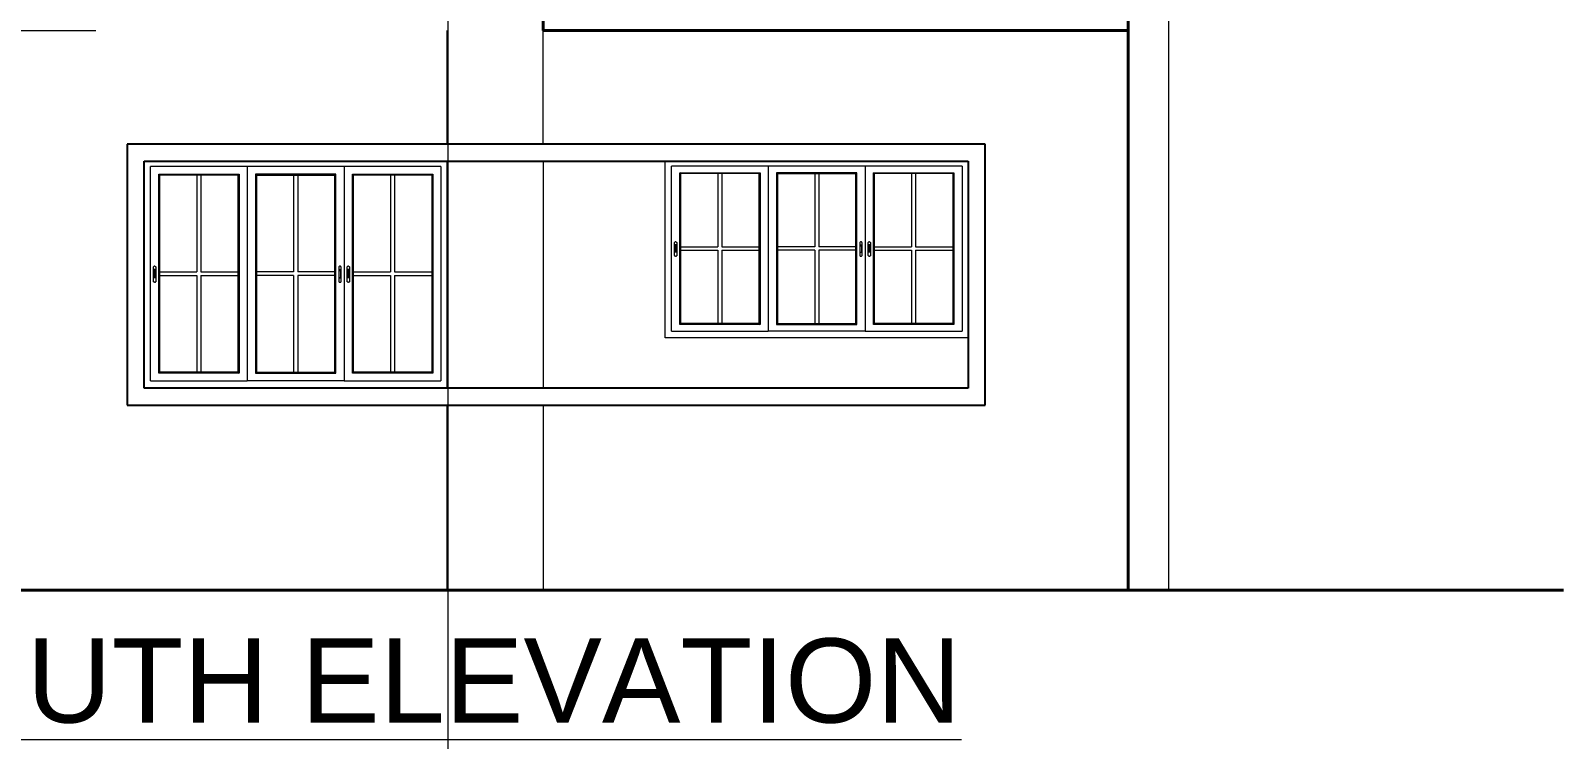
# Model space of a CAD drawing. Header units: inches. Extents: x 136316 to 155547, y -21384 to -17606.
# Drawn here: x 151891.9 to 152255.9, y -20497 to -20328.5 of the extents above; entities that cross this region are included whole.
import ezdxf

# ---------------------------------------------------------------- set-up
doc = ezdxf.new("R2010")
doc.units = ezdxf.units.IN
doc.header["$LTSCALE"] = 0.5
doc.header["$MEASUREMENT"] = 0
for name, color, linetype, lineweight in [('Annotate-Lite.w', 177, 'Continuous', 9), ('HACTH', 253, 'Continuous', 9), ('PARAPET', 50, 'Continuous', 13), ('Text-100.w', 254, 'Continuous', 9), ('wall', 1, 'Continuous', 40), ('wall light', 6, 'Continuous', 25), ('window', 4, 'Continuous', 13)]:
    doc.layers.add(name, color=color, linetype=linetype, lineweight=lineweight)
doc.styles.add('arial', font='arial.ttf')

msp = doc.modelspace()

# ---------------------------------------------------------------- linework, layer by layer
at = {"layer": 'Annotate-Lite.w'}
msp.add_xline((151991.08, -18505.8), (0, 1), dxfattribs=at)
at = {"layer": 'HACTH'}
for p, q in [((151889.48, -20328.52), (151907.38, -20328.52)), ((151990.88, -20355.52), (151990.88, -20328.52)), ((152013.63, -20355.52), (152013.63, -20328.52)), ((152013.63, -20359.52), (152013.63, -20413.52)), ((151990.88, -20461.52), (151990.88, -20417.52)), ((152013.63, -20417.52), (152013.63, -20461.52))]:
    msp.add_line(p, q, dxfattribs=at)
at = {"layer": 'PARAPET'}
msp.add_line((152162.16, -20088.52), (152162.16, -20461.52), dxfattribs=at)
at = {"layer": 'wall'}
for p, q in [((152013.63, -20328.52), (152013.63, -20003.88)), ((152152.59, -20323.52), (152152.59, -20461.52)), ((152013.63, -20328.52), (152152.59, -20328.52)), ((151617.48, -20461.52), (152255.92, -20461.52))]:
    msp.add_line(p, q, dxfattribs=at)
at = {"layer": 'wall light'}
for p, q in [((152118.61, -20355.52), (151914.88, -20355.52)), ((151914.88, -20355.52), (151914.88, -20417.52)), ((152118.61, -20417.52), (152118.61, -20355.52)), ((151918.88, -20413.52), (151918.88, -20359.52)), ((151918.88, -20359.52), (152114.61, -20359.52)), ((152114.61, -20359.52), (152114.61, -20413.52)), ((152114.61, -20413.52), (151918.88, -20413.52)), ((151914.88, -20417.52), (152118.61, -20417.52))]:
    msp.add_line(p, q, dxfattribs=at)
at = {"layer": 'window'}
for p, q in [((151920.38, -20411.74), (151920.38, -20360.85)), ((151989.38, -20360.85), (151920.38, -20360.85)), ((151943.38, -20360.85), (151943.38, -20411.74)), ((151966.38, -20360.85), (151966.38, -20411.74)), ((151989.38, -20360.85), (151989.38, -20411.74)), ((151990.88, -20413.52), (151990.88, -20359.52)), ((152042.61, -20401.52), (152042.61, -20359.52)), ((152044.11, -20399.94), (152044.11, -20360.7)), ((152113.11, -20360.7), (152044.11, -20360.7)), ((152067.11, -20360.7), (152067.11, -20399.94)), ((152090.11, -20360.7), (152090.11, -20399.94)), ((152113.11, -20360.7), (152113.11, -20399.94)), ((151922.34, -20409.94), (151922.34, -20362.65)), ((151922.34, -20362.65), (151941.42, -20362.65)), ((151922.59, -20362.87), (151922.34, -20362.65)), ((151922.59, -20409.71), (151922.59, -20362.87)), ((151941.17, -20362.87), (151922.59, -20362.87)), ((151931.39, -20362.87), (151931.39, -20385.84)), ((151932.37, -20362.87), (151932.37, -20385.84)), ((151941.17, -20362.87), (151941.42, -20362.65)), ((151941.17, -20362.87), (151941.17, -20409.71)), ((151941.42, -20362.65), (151941.42, -20409.94)), ((151964.42, -20362.65), (151945.34, -20362.65)), ((151945.34, -20362.65), (151945.34, -20409.94)), ((151945.59, -20362.87), (151945.34, -20362.65)), ((151945.59, -20362.87), (151945.59, -20409.71)), ((151945.59, -20362.87), (151964.17, -20362.87)), ((151954.39, -20362.87), (151954.39, -20385.84)), ((151955.37, -20362.87), (151955.37, -20385.84)), ((151964.17, -20362.87), (151964.42, -20362.65)), ((151964.17, -20409.71), (151964.17, -20362.87)), ((151964.42, -20409.94), (151964.42, -20362.65)), ((151968.34, -20409.94), (151968.34, -20362.65)), ((151968.34, -20362.65), (151987.42, -20362.65)), ((151968.59, -20362.87), (151968.34, -20362.65)), ((151968.59, -20409.71), (151968.59, -20362.87)), ((151987.17, -20362.87), (151968.59, -20362.87)), ((151977.39, -20362.87), (151977.39, -20385.84)), ((151978.37, -20362.87), (151978.37, -20385.84)), ((151987.17, -20362.87), (151987.42, -20362.65)), ((151987.17, -20362.87), (151987.17, -20409.71)), ((151987.42, -20362.65), (151987.42, -20409.94)), ((152046.07, -20398.34), (152046.07, -20362.3)), ((152046.07, -20362.3), (152065.14, -20362.3)), ((152046.32, -20362.5), (152046.07, -20362.3)), ((152046.32, -20398.14), (152046.32, -20362.5)), ((152064.9, -20362.5), (152046.32, -20362.5)), ((152055.12, -20362.5), (152055.12, -20379.92)), ((152056.1, -20362.5), (152056.1, -20379.92)), ((152064.9, -20362.5), (152065.14, -20362.3)), ((152064.9, -20362.5), (152064.9, -20398.14)), ((152065.14, -20362.3), (152065.14, -20398.34)), ((152088.14, -20362.3), (152069.07, -20362.3)), ((152069.07, -20362.3), (152069.07, -20398.34)), ((152069.32, -20362.5), (152069.07, -20362.3)), ((152069.32, -20362.5), (152069.32, -20398.14)), ((152069.32, -20362.5), (152087.9, -20362.5)), ((152078.12, -20362.5), (152078.12, -20379.92)), ((152079.1, -20362.5), (152079.1, -20379.92)), ((152087.9, -20362.5), (152088.14, -20362.3)), ((152087.9, -20398.14), (152087.9, -20362.5)), ((152088.14, -20398.34), (152088.14, -20362.3)), ((152092.07, -20398.34), (152092.07, -20362.3)), ((152092.07, -20362.3), (152111.14, -20362.3)), ((152092.32, -20362.5), (152092.07, -20362.3)), ((152092.32, -20398.14), (152092.32, -20362.5)), ((152110.9, -20362.5), (152092.32, -20362.5)), ((152101.12, -20362.5), (152101.12, -20379.92)), ((152102.1, -20362.5), (152102.1, -20379.92)), ((152110.9, -20362.5), (152111.14, -20362.3)), ((152110.9, -20362.5), (152110.9, -20398.14)), ((152111.14, -20362.3), (152111.14, -20398.34)), ((152044.83, -20378.93), (152044.85, -20378.87)), ((152044.83, -20378.93), (152044.84, -20378.89)), ((152044.83, -20381.94), (152044.83, -20378.93)), ((152044.84, -20378.89), (152044.85, -20378.87)), ((152044.85, -20378.87), (152044.86, -20378.84)), ((152044.86, -20378.84), (152044.89, -20378.81)), ((152044.91, -20378.79), (152044.89, -20378.81)), ((152044.95, -20378.77), (152044.91, -20378.79)), ((152044.93, -20379.54), (152044.92, -20379.56)), ((152044.92, -20379.56), (152044.92, -20381.08)), ((152044.94, -20379.5), (152044.93, -20379.52)), ((152044.93, -20379.52), (152044.93, -20379.54)), ((152044.96, -20379.49), (152044.94, -20379.5)), ((152044.95, -20378.77), (152044.98, -20378.75)), ((152044.98, -20379.47), (152044.96, -20379.49)), ((152045.02, -20378.74), (152044.98, -20378.75)), ((152045, -20379.46), (152044.98, -20379.47)), ((152045.02, -20379.45), (152045, -20379.46)), ((152045.06, -20378.73), (152045.02, -20378.74)), ((152045.05, -20379.44), (152045.02, -20379.45)), ((152045.08, -20379.43), (152045.05, -20379.44)), ((152045.1, -20378.73), (152045.06, -20378.73)), ((152045.1, -20379.43), (152045.08, -20379.43)), ((152045.15, -20378.73), (152045.1, -20378.73)), ((152045.13, -20379.43), (152045.1, -20379.43)), ((152045.16, -20379.44), (152045.13, -20379.43)), ((152045.15, -20378.73), (152045.19, -20378.74)), ((152045.19, -20379.45), (152045.16, -20379.44)), ((152045.19, -20378.74), (152045.23, -20378.75)), ((152045.21, -20379.46), (152045.19, -20379.45)), ((152045.23, -20379.47), (152045.21, -20379.46)), ((152045.23, -20378.75), (152045.26, -20378.77)), ((152045.25, -20379.49), (152045.23, -20379.47)), ((152045.27, -20379.5), (152045.25, -20379.49)), ((152045.26, -20378.77), (152045.3, -20378.79)), ((152045.28, -20379.52), (152045.27, -20379.5)), ((152045.28, -20379.54), (152045.28, -20379.52)), ((152045.29, -20379.56), (152045.28, -20379.54)), ((152045.29, -20381.08), (152045.29, -20379.56)), ((152045.3, -20378.79), (152045.32, -20378.81)), ((152045.35, -20378.84), (152045.32, -20378.81)), ((152045.36, -20378.87), (152045.35, -20378.84)), ((152045.37, -20378.89), (152045.36, -20378.87)), ((152045.37, -20378.89), (152045.37, -20378.93)), ((152045.37, -20378.93), (152045.37, -20381.94)), ((152088.85, -20378.89), (152088.84, -20378.93)), ((152088.84, -20378.93), (152088.84, -20381.94)), ((152088.86, -20378.87), (152088.85, -20378.89)), ((152088.87, -20378.84), (152088.86, -20378.87)), ((152088.89, -20378.81), (152088.87, -20378.84)), ((152088.92, -20378.79), (152088.89, -20378.81)), ((152088.95, -20378.77), (152088.92, -20378.79)), ((152088.93, -20379.54), (152088.94, -20379.52)), ((152088.93, -20379.56), (152088.93, -20379.54)), ((152088.93, -20379.79), (152088.93, -20379.56)), ((152088.94, -20379.52), (152088.95, -20379.5)), ((152088.99, -20378.75), (152088.95, -20378.77)), ((152088.95, -20379.5), (152088.97, -20379.49)), ((152088.97, -20379.49), (152088.99, -20379.47)), ((152089.03, -20378.74), (152088.99, -20378.75)), ((152088.99, -20379.47), (152089.01, -20379.46)), ((152089.01, -20379.46), (152089.03, -20379.45)), ((152089.07, -20378.73), (152089.03, -20378.74)), ((152089.03, -20379.45), (152089.06, -20379.44)), ((152089.03, -20379.67), (152089.06, -20379.66)), ((152089.06, -20379.44), (152089.09, -20379.43)), ((152089.06, -20379.66), (152089.09, -20379.65)), ((152089.11, -20378.73), (152089.07, -20378.73)), ((152089.09, -20379.43), (152089.11, -20379.43)), ((152089.09, -20379.65), (152089.11, -20379.65)), ((152089.16, -20378.73), (152089.11, -20378.73)), ((152089.11, -20379.43), (152089.14, -20379.43)), ((152089.11, -20379.65), (152089.14, -20379.65)), ((152089.14, -20379.43), (152089.17, -20379.44)), ((152089.14, -20379.65), (152089.17, -20379.66)), ((152089.2, -20378.74), (152089.16, -20378.73)), ((152089.17, -20379.44), (152089.2, -20379.45)), ((152089.17, -20379.66), (152089.2, -20379.67)), ((152089.24, -20378.75), (152089.2, -20378.74)), ((152089.2, -20379.45), (152089.22, -20379.46)), ((152089.22, -20379.46), (152089.24, -20379.47)), ((152089.27, -20378.77), (152089.24, -20378.75)), ((152089.24, -20379.47), (152089.26, -20379.49)), ((152089.26, -20379.49), (152089.28, -20379.5)), ((152089.3, -20378.79), (152089.27, -20378.77)), ((152089.28, -20379.5), (152089.29, -20379.52)), ((152089.29, -20379.52), (152089.29, -20379.54)), ((152089.29, -20379.54), (152089.29, -20379.56)), ((152089.29, -20381.08), (152089.29, -20379.56)), ((152089.33, -20378.81), (152089.3, -20378.79)), ((152089.35, -20378.84), (152089.33, -20378.81)), ((152089.37, -20378.87), (152089.35, -20378.84)), ((152089.38, -20378.89), (152089.37, -20378.87)), ((152089.38, -20378.93), (152089.37, -20378.87)), ((152089.38, -20378.93), (152089.38, -20378.89)), ((152089.38, -20381.94), (152089.38, -20378.93)), ((152090.83, -20378.93), (152090.85, -20378.87)), ((152090.83, -20378.93), (152090.84, -20378.89)), ((152090.83, -20381.94), (152090.83, -20378.93)), ((152090.84, -20378.89), (152090.85, -20378.87)), ((152090.85, -20378.87), (152090.86, -20378.84)), ((152090.86, -20378.84), (152090.89, -20378.81)), ((152090.91, -20378.79), (152090.89, -20378.81)), ((152090.95, -20378.77), (152090.91, -20378.79)), ((152090.93, -20379.54), (152090.92, -20379.56)), ((152090.92, -20379.56), (152090.92, -20381.08)), ((152090.94, -20379.5), (152090.93, -20379.52)), ((152090.93, -20379.52), (152090.93, -20379.54)), ((152090.96, -20379.49), (152090.94, -20379.5)), ((152090.95, -20378.77), (152090.98, -20378.75)), ((152090.98, -20379.47), (152090.96, -20379.49)), ((152091.02, -20378.74), (152090.98, -20378.75)), ((152091, -20379.46), (152090.98, -20379.47)), ((152091.02, -20379.45), (152091, -20379.46)), ((152091.06, -20378.73), (152091.02, -20378.74)), ((152091.05, -20379.44), (152091.02, -20379.45)), ((152091.08, -20379.43), (152091.05, -20379.44)), ((152091.1, -20378.73), (152091.06, -20378.73)), ((152091.1, -20379.43), (152091.08, -20379.43)), ((152091.15, -20378.73), (152091.1, -20378.73)), ((152091.13, -20379.43), (152091.1, -20379.43)), ((152091.16, -20379.44), (152091.13, -20379.43)), ((152091.15, -20378.73), (152091.19, -20378.74)), ((152091.19, -20379.45), (152091.16, -20379.44)), ((152091.19, -20378.74), (152091.23, -20378.75)), ((152091.21, -20379.46), (152091.19, -20379.45)), ((152091.23, -20379.47), (152091.21, -20379.46)), ((152091.23, -20378.75), (152091.26, -20378.77)), ((152091.25, -20379.49), (152091.23, -20379.47)), ((152091.27, -20379.5), (152091.25, -20379.49)), ((152091.26, -20378.77), (152091.3, -20378.79)), ((152091.28, -20379.52), (152091.27, -20379.5)), ((152091.28, -20379.54), (152091.28, -20379.52)), ((152091.29, -20379.56), (152091.28, -20379.54)), ((152091.29, -20381.08), (152091.29, -20379.56)), ((152091.3, -20378.79), (152091.32, -20378.81)), ((152091.35, -20378.84), (152091.32, -20378.81)), ((152091.36, -20378.87), (152091.35, -20378.84)), ((152091.37, -20378.89), (152091.36, -20378.87)), ((152091.37, -20378.89), (152091.37, -20378.93)), ((152091.37, -20378.93), (152091.37, -20381.94)), ((152044.84, -20381.97), (152044.83, -20381.94)), ((152044.85, -20382), (152044.84, -20381.97)), ((152044.85, -20382), (152044.86, -20382.03)), ((152044.86, -20382.03), (152044.89, -20382.06)), ((152044.89, -20382.06), (152044.91, -20382.08)), ((152044.95, -20382.1), (152044.91, -20382.08)), ((152044.93, -20381.1), (152044.92, -20381.08)), ((152044.93, -20381.12), (152044.93, -20381.1)), ((152044.94, -20381.14), (152044.93, -20381.12)), ((152044.96, -20381.16), (152044.94, -20381.14)), ((152044.98, -20382.12), (152044.95, -20382.1)), ((152044.98, -20381.17), (152044.96, -20381.16)), ((152045, -20381.19), (152044.98, -20381.17)), ((152044.98, -20382.12), (152045.02, -20382.13)), ((152045.02, -20381.2), (152045, -20381.19)), ((152045.05, -20381.21), (152045.02, -20381.2)), ((152045.06, -20382.13), (152045.02, -20382.13)), ((152045.08, -20381.21), (152045.05, -20381.21)), ((152045.1, -20382.14), (152045.06, -20382.13)), ((152045.1, -20381.21), (152045.08, -20381.21)), ((152045.13, -20381.21), (152045.1, -20381.21)), ((152045.1, -20382.14), (152045.15, -20382.13)), ((152045.16, -20381.21), (152045.13, -20381.21)), ((152045.15, -20382.13), (152045.19, -20382.13)), ((152045.19, -20381.2), (152045.16, -20381.21)), ((152045.21, -20381.19), (152045.19, -20381.2)), ((152045.23, -20382.12), (152045.19, -20382.13)), ((152045.23, -20381.17), (152045.21, -20381.19)), ((152045.25, -20381.16), (152045.23, -20381.17)), ((152045.26, -20382.1), (152045.23, -20382.12)), ((152045.27, -20381.14), (152045.25, -20381.16)), ((152045.26, -20382.1), (152045.3, -20382.08)), ((152045.28, -20381.12), (152045.27, -20381.14)), ((152045.29, -20381.08), (152045.28, -20381.1)), ((152045.28, -20381.1), (152045.28, -20381.12)), ((152045.3, -20382.08), (152045.32, -20382.06)), ((152045.32, -20382.06), (152045.35, -20382.03)), ((152045.36, -20382), (152045.35, -20382.03)), ((152045.37, -20381.94), (152045.36, -20382)), ((152045.37, -20381.97), (152045.36, -20382)), ((152045.37, -20381.97), (152045.37, -20381.94)), ((152046.32, -20379.92), (152055.12, -20379.92)), ((152046.32, -20380.72), (152055.12, -20380.72)), ((152055.12, -20380.72), (152055.12, -20398.14)), ((152056.1, -20379.92), (152064.9, -20379.92)), ((152056.1, -20380.72), (152064.9, -20380.72)), ((152056.1, -20380.72), (152056.1, -20398.14)), ((152078.12, -20379.92), (152069.32, -20379.92)), ((152078.12, -20380.72), (152069.32, -20380.72)), ((152078.12, -20380.72), (152078.12, -20398.14)), ((152087.9, -20379.92), (152079.1, -20379.92)), ((152079.1, -20380.72), (152079.1, -20398.14)), ((152087.9, -20380.72), (152079.1, -20380.72)), ((152088.85, -20381.97), (152088.84, -20381.94)), ((152088.84, -20381.94), (152088.86, -20382)), ((152088.85, -20381.97), (152088.86, -20382)), ((152088.86, -20382), (152088.87, -20382.03)), ((152088.87, -20382.03), (152088.89, -20382.06)), ((152088.89, -20382.06), (152088.92, -20382.08)), ((152088.92, -20382.08), (152088.95, -20382.1)), ((152088.93, -20379.76), (152088.94, -20379.74)), ((152088.93, -20379.79), (152088.93, -20379.76)), ((152088.93, -20381.08), (152088.93, -20379.79)), ((152088.93, -20381.08), (152088.93, -20381.1)), ((152088.93, -20381.1), (152088.94, -20381.12)), ((152088.94, -20379.74), (152088.95, -20379.73)), ((152088.94, -20381.12), (152088.95, -20381.14)), ((152088.95, -20379.73), (152088.97, -20379.71)), ((152088.95, -20381.14), (152088.97, -20381.16)), ((152088.95, -20382.1), (152088.99, -20382.12)), ((152088.97, -20379.71), (152088.99, -20379.69)), ((152088.97, -20381.16), (152088.99, -20381.17)), ((152088.99, -20379.69), (152089.01, -20379.68)), ((152088.99, -20381.17), (152089.01, -20381.19)), ((152088.99, -20382.12), (152089.03, -20382.13)), ((152089.01, -20379.68), (152089.03, -20379.67)), ((152089.01, -20381.19), (152089.03, -20381.2)), ((152089.03, -20381.2), (152089.06, -20381.21)), ((152089.03, -20382.13), (152089.07, -20382.13)), ((152089.06, -20381.21), (152089.09, -20381.21)), ((152089.07, -20382.13), (152089.11, -20382.14)), ((152089.09, -20381.21), (152089.11, -20381.21)), ((152089.11, -20381.21), (152089.14, -20381.21)), ((152089.11, -20382.14), (152089.16, -20382.13)), ((152089.14, -20381.21), (152089.17, -20381.21)), ((152089.16, -20382.13), (152089.2, -20382.13)), ((152089.17, -20381.21), (152089.2, -20381.2)), ((152089.2, -20379.67), (152089.22, -20379.68)), ((152089.2, -20381.2), (152089.22, -20381.19)), ((152089.2, -20382.13), (152089.24, -20382.12)), ((152089.22, -20379.68), (152089.24, -20379.69)), ((152089.22, -20381.19), (152089.24, -20381.17)), ((152089.24, -20379.69), (152089.26, -20379.71)), ((152089.24, -20381.17), (152089.26, -20381.16)), ((152089.24, -20382.12), (152089.27, -20382.1)), ((152089.26, -20379.71), (152089.28, -20379.73)), ((152089.26, -20381.16), (152089.28, -20381.14)), ((152089.27, -20382.1), (152089.3, -20382.08)), ((152089.28, -20379.73), (152089.29, -20379.74)), ((152089.28, -20381.14), (152089.29, -20381.12)), ((152089.29, -20379.74), (152089.29, -20379.76)), ((152089.29, -20379.76), (152089.29, -20379.79)), ((152089.29, -20381.1), (152089.29, -20381.08)), ((152089.29, -20381.12), (152089.29, -20381.1)), ((152089.3, -20382.08), (152089.33, -20382.06)), ((152089.33, -20382.06), (152089.35, -20382.03)), ((152089.35, -20382.03), (152089.37, -20382)), ((152089.37, -20382), (152089.38, -20381.97)), ((152089.38, -20381.97), (152089.38, -20381.94)), ((152090.84, -20381.97), (152090.83, -20381.94)), ((152090.85, -20382), (152090.84, -20381.97)), ((152090.85, -20382), (152090.86, -20382.03)), ((152090.86, -20382.03), (152090.89, -20382.06)), ((152090.89, -20382.06), (152090.91, -20382.08)), ((152090.95, -20382.1), (152090.91, -20382.08)), ((152090.93, -20381.1), (152090.92, -20381.08)), ((152090.93, -20381.12), (152090.93, -20381.1)), ((152090.94, -20381.14), (152090.93, -20381.12)), ((152090.96, -20381.16), (152090.94, -20381.14)), ((152090.98, -20382.12), (152090.95, -20382.1)), ((152090.98, -20381.17), (152090.96, -20381.16)), ((152091, -20381.19), (152090.98, -20381.17)), ((152090.98, -20382.12), (152091.02, -20382.13)), ((152091.02, -20381.2), (152091, -20381.19)), ((152091.05, -20381.21), (152091.02, -20381.2)), ((152091.06, -20382.13), (152091.02, -20382.13)), ((152091.08, -20381.21), (152091.05, -20381.21)), ((152091.1, -20382.14), (152091.06, -20382.13)), ((152091.1, -20381.21), (152091.08, -20381.21)), ((152091.13, -20381.21), (152091.1, -20381.21)), ((152091.1, -20382.14), (152091.15, -20382.13)), ((152091.16, -20381.21), (152091.13, -20381.21)), ((152091.15, -20382.13), (152091.19, -20382.13)), ((152091.19, -20381.2), (152091.16, -20381.21)), ((152091.21, -20381.19), (152091.19, -20381.2)), ((152091.23, -20382.12), (152091.19, -20382.13)), ((152091.23, -20381.17), (152091.21, -20381.19)), ((152091.25, -20381.16), (152091.23, -20381.17)), ((152091.26, -20382.1), (152091.23, -20382.12)), ((152091.27, -20381.14), (152091.25, -20381.16)), ((152091.26, -20382.1), (152091.3, -20382.08)), ((152091.28, -20381.12), (152091.27, -20381.14)), ((152091.29, -20381.08), (152091.28, -20381.1)), ((152091.28, -20381.1), (152091.28, -20381.12)), ((152091.3, -20382.08), (152091.32, -20382.06)), ((152091.32, -20382.06), (152091.35, -20382.03)), ((152091.36, -20382), (152091.35, -20382.03)), ((152091.37, -20381.94), (152091.36, -20382)), ((152091.37, -20381.97), (152091.36, -20382)), ((152091.37, -20381.97), (152091.37, -20381.94)), ((152092.32, -20379.92), (152101.12, -20379.92)), ((152092.32, -20380.72), (152101.12, -20380.72)), ((152101.12, -20380.72), (152101.12, -20398.14)), ((152102.1, -20379.92), (152110.9, -20379.92)), ((152102.1, -20380.72), (152110.9, -20380.72)), ((152102.1, -20380.72), (152102.1, -20398.14)), ((151921.11, -20384.69), (151921.12, -20384.66)), ((151921.11, -20384.73), (151921.12, -20384.66)), ((151921.11, -20384.73), (151921.11, -20384.69)), ((151921.11, -20388.12), (151921.11, -20384.73)), ((151921.12, -20384.66), (151921.14, -20384.63)), ((151921.14, -20384.63), (151921.16, -20384.6)), ((151921.19, -20384.57), (151921.16, -20384.6)), ((151921.22, -20384.55), (151921.19, -20384.57)), ((151921.2, -20385.42), (151921.19, -20385.45)), ((151921.19, -20385.45), (151921.19, -20387.15)), ((151921.21, -20385.38), (151921.2, -20385.4)), ((151921.2, -20385.4), (151921.2, -20385.42)), ((151921.23, -20385.36), (151921.21, -20385.38)), ((151921.22, -20384.55), (151921.25, -20384.53)), ((151921.25, -20385.34), (151921.23, -20385.36)), ((151921.29, -20384.52), (151921.25, -20384.53)), ((151921.27, -20385.33), (151921.25, -20385.34)), ((151921.29, -20385.31), (151921.27, -20385.33)), ((151921.33, -20384.51), (151921.29, -20384.52)), ((151921.32, -20385.3), (151921.29, -20385.31)), ((151921.35, -20385.3), (151921.32, -20385.3)), ((151921.38, -20384.51), (151921.33, -20384.51)), ((151921.38, -20385.3), (151921.35, -20385.3)), ((151921.42, -20384.51), (151921.38, -20384.51)), ((151921.4, -20385.3), (151921.38, -20385.3)), ((151921.43, -20385.3), (151921.4, -20385.3)), ((151921.42, -20384.51), (151921.46, -20384.52)), ((151921.46, -20385.31), (151921.43, -20385.3)), ((151921.46, -20384.52), (151921.5, -20384.53)), ((151921.48, -20385.33), (151921.46, -20385.31)), ((151921.5, -20385.34), (151921.48, -20385.33)), ((151921.5, -20384.53), (151921.53, -20384.55)), ((151921.52, -20385.36), (151921.5, -20385.34)), ((151921.54, -20385.38), (151921.52, -20385.36)), ((151921.53, -20384.55), (151921.57, -20384.57)), ((151921.55, -20385.4), (151921.54, -20385.38)), ((151921.56, -20385.42), (151921.55, -20385.4)), ((151921.56, -20385.45), (151921.56, -20385.42)), ((151921.56, -20387.15), (151921.56, -20385.45)), ((151921.57, -20384.57), (151921.59, -20384.6)), ((151921.62, -20384.63), (151921.59, -20384.6)), ((151921.63, -20384.66), (151921.62, -20384.63)), ((151921.64, -20384.69), (151921.63, -20384.66)), ((151921.64, -20384.69), (151921.65, -20384.73)), ((151921.65, -20384.73), (151921.65, -20388.12)), ((151922.59, -20385.84), (151931.39, -20385.84)), ((151922.59, -20386.74), (151931.39, -20386.74)), ((151931.39, -20386.74), (151931.39, -20409.71)), ((151932.37, -20385.84), (151941.17, -20385.84)), ((151932.37, -20386.74), (151941.17, -20386.74)), ((151932.37, -20386.74), (151932.37, -20409.71)), ((151954.39, -20385.84), (151945.59, -20385.84)), ((151954.39, -20386.74), (151945.59, -20386.74)), ((151954.39, -20386.74), (151954.39, -20409.71)), ((151964.17, -20385.84), (151955.37, -20385.84)), ((151955.37, -20386.74), (151955.37, -20409.71)), ((151964.17, -20386.74), (151955.37, -20386.74)), ((151965.12, -20384.69), (151965.11, -20384.73)), ((151965.11, -20384.73), (151965.11, -20388.12)), ((151965.13, -20384.66), (151965.12, -20384.69)), ((151965.14, -20384.63), (151965.13, -20384.66)), ((151965.17, -20384.6), (151965.14, -20384.63)), ((151965.19, -20384.57), (151965.17, -20384.6)), ((151965.23, -20384.55), (151965.19, -20384.57)), ((151965.2, -20385.45), (151965.21, -20385.42)), ((151965.2, -20385.69), (151965.2, -20385.45)), ((151965.2, -20385.69), (151965.21, -20385.67)), ((151965.2, -20387.15), (151965.2, -20385.69)), ((151965.21, -20385.4), (151965.22, -20385.38)), ((151965.21, -20385.42), (151965.21, -20385.4)), ((151965.21, -20385.65), (151965.22, -20385.63)), ((151965.21, -20385.67), (151965.21, -20385.65)), ((151965.22, -20385.38), (151965.24, -20385.36)), ((151965.22, -20385.63), (151965.24, -20385.61)), ((151965.26, -20384.53), (151965.23, -20384.55)), ((151965.24, -20385.36), (151965.26, -20385.34)), ((151965.24, -20385.61), (151965.26, -20385.59)), ((151965.3, -20384.52), (151965.26, -20384.53)), ((151965.26, -20385.34), (151965.28, -20385.33)), ((151965.26, -20385.59), (151965.28, -20385.57)), ((151965.28, -20385.33), (151965.3, -20385.31)), ((151965.28, -20385.57), (151965.3, -20385.56)), ((151965.34, -20384.51), (151965.3, -20384.52)), ((151965.3, -20385.31), (151965.33, -20385.3)), ((151965.3, -20385.56), (151965.33, -20385.55)), ((151965.33, -20385.3), (151965.36, -20385.3)), ((151965.33, -20385.55), (151965.36, -20385.55)), ((151965.39, -20384.51), (151965.34, -20384.51)), ((151965.36, -20385.3), (151965.39, -20385.3)), ((151965.36, -20385.55), (151965.39, -20385.55)), ((151965.43, -20384.51), (151965.39, -20384.51)), ((151965.39, -20385.3), (151965.41, -20385.3)), ((151965.39, -20385.55), (151965.41, -20385.55)), ((151965.41, -20385.3), (151965.44, -20385.3)), ((151965.41, -20385.55), (151965.44, -20385.55)), ((151965.47, -20384.52), (151965.43, -20384.51)), ((151965.44, -20385.3), (151965.47, -20385.31)), ((151965.44, -20385.55), (151965.47, -20385.56)), ((151965.51, -20384.53), (151965.47, -20384.52)), ((151965.47, -20385.31), (151965.49, -20385.33)), ((151965.47, -20385.56), (151965.49, -20385.57)), ((151965.49, -20385.33), (151965.51, -20385.34)), ((151965.49, -20385.57), (151965.51, -20385.59)), ((151965.54, -20384.55), (151965.51, -20384.53)), ((151965.51, -20385.34), (151965.53, -20385.36)), ((151965.51, -20385.59), (151965.53, -20385.61)), ((151965.53, -20385.36), (151965.55, -20385.38)), ((151965.53, -20385.61), (151965.55, -20385.63)), ((151965.58, -20384.57), (151965.54, -20384.55)), ((151965.55, -20385.38), (151965.56, -20385.4)), ((151965.55, -20385.63), (151965.56, -20385.65)), ((151965.56, -20385.4), (151965.56, -20385.42)), ((151965.56, -20385.42), (151965.57, -20385.45)), ((151965.56, -20385.65), (151965.56, -20385.67)), ((151965.56, -20385.67), (151965.57, -20385.69)), ((151965.57, -20387.15), (151965.57, -20385.45)), ((151965.6, -20384.6), (151965.58, -20384.57)), ((151965.63, -20384.63), (151965.6, -20384.6)), ((151965.64, -20384.66), (151965.63, -20384.63)), ((151965.65, -20384.69), (151965.64, -20384.66)), ((151965.66, -20384.73), (151965.64, -20384.66)), ((151965.66, -20384.73), (151965.65, -20384.69)), ((151965.66, -20388.12), (151965.66, -20384.73)), ((151967.11, -20384.69), (151967.12, -20384.66)), ((151967.11, -20384.73), (151967.12, -20384.66)), ((151967.11, -20384.73), (151967.11, -20384.69)), ((151967.11, -20388.12), (151967.11, -20384.73)), ((151967.12, -20384.66), (151967.14, -20384.63)), ((151967.14, -20384.63), (151967.16, -20384.6)), ((151967.19, -20384.57), (151967.16, -20384.6)), ((151967.22, -20384.55), (151967.19, -20384.57)), ((151967.2, -20385.42), (151967.19, -20385.45)), ((151967.19, -20385.45), (151967.19, -20387.15)), ((151967.21, -20385.38), (151967.2, -20385.4)), ((151967.2, -20385.4), (151967.2, -20385.42)), ((151967.23, -20385.36), (151967.21, -20385.38)), ((151967.22, -20384.55), (151967.25, -20384.53)), ((151967.25, -20385.34), (151967.23, -20385.36)), ((151967.29, -20384.52), (151967.25, -20384.53)), ((151967.27, -20385.33), (151967.25, -20385.34)), ((151967.29, -20385.31), (151967.27, -20385.33)), ((151967.33, -20384.51), (151967.29, -20384.52)), ((151967.32, -20385.3), (151967.29, -20385.31)), ((151967.35, -20385.3), (151967.32, -20385.3)), ((151967.38, -20384.51), (151967.33, -20384.51)), ((151967.38, -20385.3), (151967.35, -20385.3)), ((151967.42, -20384.51), (151967.38, -20384.51)), ((151967.4, -20385.3), (151967.38, -20385.3)), ((151967.43, -20385.3), (151967.4, -20385.3)), ((151967.42, -20384.51), (151967.46, -20384.52)), ((151967.46, -20385.31), (151967.43, -20385.3)), ((151967.46, -20384.52), (151967.5, -20384.53)), ((151967.48, -20385.33), (151967.46, -20385.31)), ((151967.5, -20385.34), (151967.48, -20385.33)), ((151967.5, -20384.53), (151967.53, -20384.55)), ((151967.52, -20385.36), (151967.5, -20385.34)), ((151967.54, -20385.38), (151967.52, -20385.36)), ((151967.53, -20384.55), (151967.57, -20384.57)), ((151967.55, -20385.4), (151967.54, -20385.38)), ((151967.56, -20385.42), (151967.55, -20385.4)), ((151967.56, -20385.45), (151967.56, -20385.42)), ((151967.56, -20387.15), (151967.56, -20385.45)), ((151967.57, -20384.57), (151967.59, -20384.6)), ((151967.62, -20384.63), (151967.59, -20384.6)), ((151967.63, -20384.66), (151967.62, -20384.63)), ((151967.64, -20384.69), (151967.63, -20384.66)), ((151967.64, -20384.69), (151967.65, -20384.73)), ((151967.65, -20384.73), (151967.65, -20388.12)), ((151968.59, -20385.84), (151977.39, -20385.84)), ((151968.59, -20386.74), (151977.39, -20386.74)), ((151977.39, -20386.74), (151977.39, -20409.71)), ((151978.37, -20385.84), (151987.17, -20385.84)), ((151978.37, -20386.74), (151987.17, -20386.74)), ((151978.37, -20386.74), (151978.37, -20409.71)), ((151921.11, -20388.15), (151921.11, -20388.12)), ((151921.12, -20388.19), (151921.11, -20388.15)), ((151921.12, -20388.19), (151921.14, -20388.22)), ((151921.14, -20388.22), (151921.16, -20388.25)), ((151921.16, -20388.25), (151921.19, -20388.27)), ((151921.2, -20387.18), (151921.19, -20387.15)), ((151921.22, -20388.3), (151921.19, -20388.27)), ((151921.2, -20387.2), (151921.2, -20387.18)), ((151921.21, -20387.22), (151921.2, -20387.2)), ((151921.23, -20387.24), (151921.21, -20387.22)), ((151921.25, -20388.32), (151921.22, -20388.3)), ((151921.25, -20387.26), (151921.23, -20387.24)), ((151921.27, -20387.27), (151921.25, -20387.26)), ((151921.25, -20388.32), (151921.29, -20388.33)), ((151921.29, -20387.28), (151921.27, -20387.27)), ((151921.32, -20387.29), (151921.29, -20387.28)), ((151921.33, -20388.34), (151921.29, -20388.33)), ((151921.35, -20387.3), (151921.32, -20387.29)), ((151921.38, -20388.34), (151921.33, -20388.34)), ((151921.38, -20387.3), (151921.35, -20387.3)), ((151921.4, -20387.3), (151921.38, -20387.3)), ((151921.38, -20388.34), (151921.42, -20388.34)), ((151921.43, -20387.29), (151921.4, -20387.3)), ((151921.42, -20388.34), (151921.46, -20388.33)), ((151921.46, -20387.28), (151921.43, -20387.29)), ((151921.48, -20387.27), (151921.46, -20387.28)), ((151921.5, -20388.32), (151921.46, -20388.33)), ((151921.5, -20387.26), (151921.48, -20387.27)), ((151921.52, -20387.24), (151921.5, -20387.26)), ((151921.53, -20388.3), (151921.5, -20388.32)), ((151921.54, -20387.22), (151921.52, -20387.24)), ((151921.53, -20388.3), (151921.57, -20388.27)), ((151921.55, -20387.2), (151921.54, -20387.22)), ((151921.56, -20387.18), (151921.55, -20387.2)), ((151921.56, -20387.15), (151921.56, -20387.18)), ((151921.57, -20388.27), (151921.59, -20388.25)), ((151921.59, -20388.25), (151921.62, -20388.22)), ((151921.63, -20388.19), (151921.62, -20388.22)), ((151921.65, -20388.12), (151921.63, -20388.19)), ((151921.64, -20388.15), (151921.63, -20388.19)), ((151921.64, -20388.15), (151921.65, -20388.12)), ((151965.12, -20388.15), (151965.11, -20388.12)), ((151965.11, -20388.12), (151965.13, -20388.19)), ((151965.12, -20388.15), (151965.13, -20388.19)), ((151965.13, -20388.19), (151965.14, -20388.22)), ((151965.14, -20388.22), (151965.17, -20388.25)), ((151965.17, -20388.25), (151965.19, -20388.27)), ((151965.19, -20388.27), (151965.23, -20388.3)), ((151965.2, -20387.15), (151965.21, -20387.18)), ((151965.21, -20387.18), (151965.21, -20387.2)), ((151965.21, -20387.2), (151965.22, -20387.22)), ((151965.22, -20387.22), (151965.24, -20387.24)), ((151965.23, -20388.3), (151965.26, -20388.32)), ((151965.24, -20387.24), (151965.26, -20387.26)), ((151965.26, -20387.26), (151965.28, -20387.27)), ((151965.26, -20388.32), (151965.3, -20388.33)), ((151965.28, -20387.27), (151965.3, -20387.28)), ((151965.3, -20387.28), (151965.33, -20387.29)), ((151965.3, -20388.33), (151965.34, -20388.34)), ((151965.33, -20387.29), (151965.36, -20387.3)), ((151965.34, -20388.34), (151965.39, -20388.34)), ((151965.36, -20387.3), (151965.39, -20387.3)), ((151965.39, -20387.3), (151965.41, -20387.3)), ((151965.39, -20388.34), (151965.43, -20388.34)), ((151965.41, -20387.3), (151965.44, -20387.29)), ((151965.43, -20388.34), (151965.47, -20388.33)), ((151965.44, -20387.29), (151965.47, -20387.28)), ((151965.47, -20387.28), (151965.49, -20387.27)), ((151965.47, -20388.33), (151965.51, -20388.32)), ((151965.49, -20387.27), (151965.51, -20387.26)), ((151965.51, -20387.26), (151965.53, -20387.24)), ((151965.51, -20388.32), (151965.54, -20388.3)), ((151965.53, -20387.24), (151965.55, -20387.22)), ((151965.54, -20388.3), (151965.58, -20388.27)), ((151965.55, -20387.22), (151965.56, -20387.2)), ((151965.56, -20387.18), (151965.57, -20387.15)), ((151965.56, -20387.2), (151965.56, -20387.18)), ((151965.58, -20388.27), (151965.6, -20388.25)), ((151965.6, -20388.25), (151965.63, -20388.22)), ((151965.63, -20388.22), (151965.64, -20388.19)), ((151965.64, -20388.19), (151965.65, -20388.15)), ((151965.65, -20388.15), (151965.66, -20388.12)), ((151967.11, -20388.15), (151967.11, -20388.12)), ((151967.12, -20388.19), (151967.11, -20388.15)), ((151967.12, -20388.19), (151967.14, -20388.22)), ((151967.14, -20388.22), (151967.16, -20388.25)), ((151967.16, -20388.25), (151967.19, -20388.27)), ((151967.2, -20387.18), (151967.19, -20387.15)), ((151967.22, -20388.3), (151967.19, -20388.27)), ((151967.2, -20387.2), (151967.2, -20387.18)), ((151967.21, -20387.22), (151967.2, -20387.2)), ((151967.23, -20387.24), (151967.21, -20387.22)), ((151967.25, -20388.32), (151967.22, -20388.3)), ((151967.25, -20387.26), (151967.23, -20387.24)), ((151967.27, -20387.27), (151967.25, -20387.26)), ((151967.25, -20388.32), (151967.29, -20388.33)), ((151967.29, -20387.28), (151967.27, -20387.27)), ((151967.32, -20387.29), (151967.29, -20387.28)), ((151967.33, -20388.34), (151967.29, -20388.33)), ((151967.35, -20387.3), (151967.32, -20387.29)), ((151967.38, -20388.34), (151967.33, -20388.34)), ((151967.38, -20387.3), (151967.35, -20387.3)), ((151967.4, -20387.3), (151967.38, -20387.3)), ((151967.38, -20388.34), (151967.42, -20388.34)), ((151967.43, -20387.29), (151967.4, -20387.3)), ((151967.42, -20388.34), (151967.46, -20388.33)), ((151967.46, -20387.28), (151967.43, -20387.29)), ((151967.48, -20387.27), (151967.46, -20387.28)), ((151967.5, -20388.32), (151967.46, -20388.33)), ((151967.5, -20387.26), (151967.48, -20387.27)), ((151967.52, -20387.24), (151967.5, -20387.26)), ((151967.53, -20388.3), (151967.5, -20388.32)), ((151967.54, -20387.22), (151967.52, -20387.24)), ((151967.53, -20388.3), (151967.57, -20388.27)), ((151967.55, -20387.2), (151967.54, -20387.22)), ((151967.56, -20387.18), (151967.55, -20387.2)), ((151967.56, -20387.15), (151967.56, -20387.18)), ((151967.57, -20388.27), (151967.59, -20388.25)), ((151967.59, -20388.25), (151967.62, -20388.22)), ((151967.63, -20388.19), (151967.62, -20388.22)), ((151967.65, -20388.12), (151967.63, -20388.19)), ((151967.64, -20388.15), (151967.63, -20388.19)), ((151967.64, -20388.15), (151967.65, -20388.12)), ((152044.11, -20399.94), (152067.11, -20399.94)), ((152046.07, -20398.34), (152046.32, -20398.14)), ((152065.14, -20398.34), (152046.07, -20398.34)), ((152064.9, -20398.14), (152046.32, -20398.14)), ((152064.9, -20398.14), (152065.14, -20398.34)), ((152090.11, -20399.94), (152067.11, -20399.94)), ((152069.32, -20398.14), (152069.07, -20398.34)), ((152069.07, -20398.34), (152088.14, -20398.34)), ((152069.32, -20398.14), (152087.9, -20398.14)), ((152088.14, -20398.34), (152087.9, -20398.14)), ((152090.11, -20399.94), (152113.11, -20399.94)), ((152092.07, -20398.34), (152092.32, -20398.14)), ((152111.14, -20398.34), (152092.07, -20398.34)), ((152110.9, -20398.14), (152092.32, -20398.14)), ((152110.9, -20398.14), (152111.14, -20398.34)), ((152114.61, -20401.52), (152042.61, -20401.52)), ((151920.38, -20411.74), (151943.38, -20411.74)), ((151922.34, -20409.94), (151922.59, -20409.71)), ((151941.42, -20409.94), (151922.34, -20409.94)), ((151941.17, -20409.71), (151922.59, -20409.71)), ((151941.17, -20409.71), (151941.42, -20409.94)), ((151966.38, -20411.74), (151943.38, -20411.74)), ((151945.59, -20409.71), (151945.34, -20409.94)), ((151945.34, -20409.94), (151964.42, -20409.94)), ((151945.59, -20409.71), (151964.17, -20409.71)), ((151964.42, -20409.94), (151964.17, -20409.71)), ((151966.38, -20411.74), (151989.38, -20411.74)), ((151968.34, -20409.94), (151968.59, -20409.71)), ((151987.42, -20409.94), (151968.34, -20409.94)), ((151987.17, -20409.71), (151968.59, -20409.71)), ((151987.17, -20409.71), (151987.42, -20409.94))]:
    msp.add_line(p, q, dxfattribs=at)

# ---------------------------------------------------------------- texts
at = {"layer": 'Text-100.w', "insert": (151981.8, -20472.99), "char_height": 20, "attachment_point": 2, "style": 'arial'}
msp.add_mtext_dynamic_manual_height_columns('{\\LSOUTH ELEVATION}', width=940.9712, gutter_width=100, heights=[0], dxfattribs=at)

doc.saveas('drawing.dxf')
